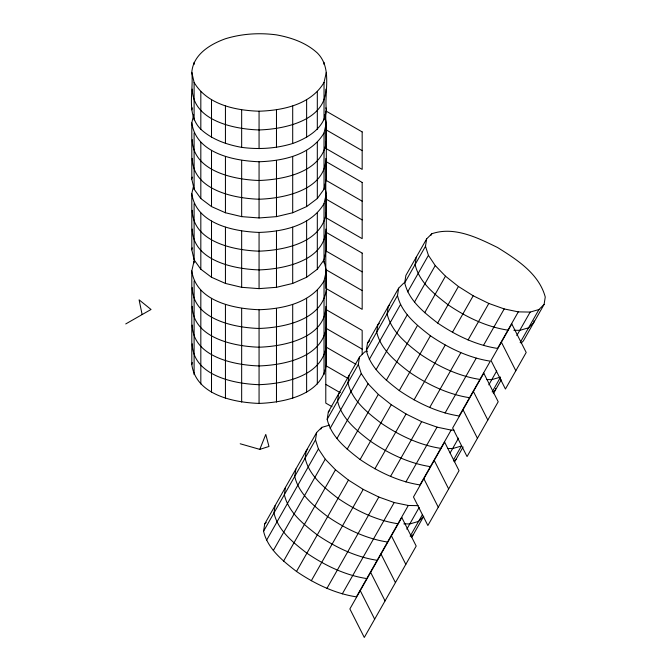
<?xml version="1.0" encoding="UTF-8"?>
<svg xmlns="http://www.w3.org/2000/svg" width="671" height="671" viewBox="0 0 671 671"><rect width="100%" height="100%" fill="white"/><g stroke="black" fill="none" stroke-linecap="round" stroke-linejoin="round"><path stroke-width="1.01" d="M418.184 505.649L408.303 505.473L356.385 596.855C334.67 593.508 314.556 583.703 296.507 571.466C282.852 560.889 267.662 548.928 263.577 531.239L264.726 523.883L316.645 432.501L321.795 427.368L329.62 425.104M275.11 505.607L273.961 512.963C278.046 530.652 293.235 542.613 306.89 553.189C324.94 565.427 345.053 575.24 366.769 578.578M285.494 487.331L284.345 494.695C288.429 512.376 303.619 524.336 317.274 534.913C335.324 547.15 355.437 556.964 377.152 560.302M295.877 469.054L294.728 476.418C298.813 494.099 314.003 506.06 327.658 516.636C345.708 528.874 365.821 538.687 387.536 542.025M263.577 531.239L315.496 439.866L316.645 432.501M454.099 430.136L451.138 430.086L419.987 484.915C398.272 481.568 378.15 471.763 360.109 459.526C346.454 448.949 331.264 436.989 327.18 419.3L328.329 411.944L359.48 357.115L364.63 351.981L367.565 351.134M349.096 375.391L347.947 382.755C352.032 400.436 367.222 412.397 380.876 422.973C398.918 435.211 419.04 445.024 440.755 448.362M327.18 419.3L358.331 364.479L359.48 357.115M398.641 288.178L397.492 295.542C401.577 313.223 416.766 325.192 430.421 335.768C448.471 348.006 468.593 357.811 490.3 361.157L459.149 415.978C437.442 412.64 417.32 402.835 399.27 390.597C385.615 380.021 370.426 368.052 366.341 350.371L367.49 343.007L398.641 288.178L403.791 283.045M544.106 304.399L538.956 309.532L530.157 312.082L518.297 311.872L497.538 348.425C475.823 345.087 455.701 335.274 437.651 323.036C423.997 312.46 408.807 300.499 404.722 282.818L405.871 275.454L426.639 238.901L431.788 233.768C454.2 226.035 477.66 237.769 497.547 247.515C516.838 259.543 539.048 273.726 545.255 297.035L544.106 304.399L523.338 340.952L521.132 343.149M416.255 257.178L415.106 264.542C419.19 282.223 434.38 294.183 448.035 304.76C466.085 316.997 486.207 326.811 507.913 330.149M404.722 282.818L425.489 246.265L426.639 238.901M495.626 388.392L495.341 390.228L493.135 392.426M534.015 320.83L533.722 322.676L528.572 327.809L519.773 330.358L513.843 330.249M191.805 72.384C193.105 54.544 210.216 44.202 225.439 38.75C241.954 33.684 259.383 32.602 276.477 34.875C291.298 37.568 306.018 42.642 317.316 52.967C332.43 68.039 324.269 91.097 326.324 109.859C325.024 127.7 307.922 138.041 292.699 143.485C276.175 148.551 258.754 149.641 241.661 147.368C226.832 144.668 212.12 139.602 200.822 129.277C185.699 114.204 193.86 91.147 191.805 72.384L194.104 82.432L194.104 119.908M192.267 89.109C192.82 120.746 233.877 129.167 259.065 129.948C284.261 129.167 325.309 120.746 325.863 89.109M191.805 109.859L192.267 107.846M326.324 124.991L326.324 179.123L324.034 189.18L317.316 198.541L306.622 206.584L292.699 212.757L276.477 216.632L259.065 217.958L241.661 216.632L225.439 212.757L211.508 206.584L200.822 198.541L194.104 189.18L191.805 179.123L191.805 122.91L193.642 114.867M192.267 139.635C192.82 171.273 233.877 179.694 259.065 180.482C284.487 179.568 322.097 172.028 326.324 141.648M192.267 158.381C192.82 190.01 233.877 198.431 259.065 199.22C284.261 198.431 325.309 190.01 325.863 158.381M191.805 179.123L192.267 177.119M326.324 195.672L326.324 249.805L324.034 259.862L317.316 269.222L306.622 277.266L292.699 283.439L276.477 287.314L259.065 288.639L241.661 287.314L225.439 283.439L211.508 277.266L200.822 269.222L194.104 259.862L191.805 249.805L191.805 193.592L193.642 185.548M192.267 210.317C192.82 241.954 233.877 250.375 259.065 251.164C284.487 250.249 322.097 242.709 326.324 212.33M192.267 229.063C192.82 260.692 233.877 269.113 259.065 269.901C284.261 269.113 325.309 260.692 325.863 229.063M191.805 249.805L192.267 247.8M326.324 272.971L326.324 364.588C322.097 394.959 284.487 402.499 259.065 403.414C233.651 402.499 196.033 394.959 191.805 364.588L191.805 270.891L194.104 260.843L194.104 262.923M192.267 287.616C192.82 319.253 233.877 327.674 259.065 328.463C284.487 327.54 322.097 320.008 326.324 289.629M192.267 306.362C192.82 337.991 233.877 346.412 259.065 347.201C284.261 346.412 325.309 337.991 325.863 306.362M192.267 325.1C192.82 356.729 233.877 365.15 259.065 365.938C284.487 365.024 322.097 357.484 326.324 327.104M192.267 343.837C192.82 375.475 233.877 383.896 259.065 384.676C284.487 383.762 322.097 376.221 326.324 345.85M191.805 364.588L192.267 362.575M324.034 119.908L324.034 82.432L326.324 72.384M324.034 189.18L324.034 132.959L326.324 122.91L324.487 114.867M324.034 259.862L324.034 203.64L326.324 193.592L324.487 185.548M324.034 374.636L324.034 280.939L326.324 270.891L324.034 260.843L324.034 262.923M259.803 449.377L265.775 434.422L268.97 446.467L259.803 449.377L240.21 443.774M320.805 429.113L321.795 427.368M430.799 235.513L431.788 233.768M366.341 350.371L397.492 295.542M266.513 540.34L318.431 448.958L315.496 439.866M330.115 428.4L361.258 373.571L358.331 364.479M369.276 359.463L400.428 304.634M407.658 291.91L428.425 255.357L425.489 246.265M273.323 550.539L325.242 459.157L318.431 448.958M336.926 438.599L368.077 383.77L361.258 373.571M376.087 369.662L407.238 314.842M414.477 302.109L435.236 265.557L428.425 255.357M283.556 561.157L335.475 469.775L325.242 459.157M347.159 449.218L378.31 394.389L368.077 383.77M386.32 380.281L417.471 325.46M424.701 312.728L445.469 276.175L435.236 265.557M296.507 571.466L348.425 480.092L335.475 469.775M360.109 459.526L391.26 404.697L378.31 394.389M399.27 390.597L430.421 335.768M437.651 323.036L458.419 286.492L445.469 276.175M311.294 580.767L363.212 489.385L378.83 497.043L394.204 502.529L408.303 505.473M374.888 468.828L406.039 413.999L421.656 421.656L437.039 427.142L451.138 430.086M414.057 399.891L445.208 345.07M452.439 332.338L473.206 295.785L488.823 303.443L504.206 308.928L518.297 311.872M326.911 588.417L378.83 497.043M390.505 476.477L421.656 421.656M429.675 407.549L460.826 352.72M468.056 339.996L488.823 303.443M342.285 593.91L394.204 502.529M405.888 481.971L437.039 427.142M445.058 413.034L476.209 358.205M483.439 345.481L504.206 308.928M406.811 529.176L419.174 507.419M450.132 452.917L458.545 438.121M488.807 384.86L496.716 370.929M516.804 335.575L530.157 312.082M410.174 536.204L422.537 514.447M453.495 459.945L461.413 446.022L452.606 448.572L447.666 448.48M492.17 391.881L500.08 377.958M520.168 342.604L538.956 309.532M411.86 537.161L423.728 516.276L418.578 521.409L409.771 523.959L403.85 523.85M454.695 461.774L463.099 446.978M493.361 393.709L501.279 379.786M194.104 82.432C207.113 104.609 235.227 110.447 259.065 111.21C282.91 110.447 311.017 104.609 324.034 82.432M191.805 122.91C196.033 153.282 233.651 160.822 259.065 161.745C282.91 160.981 311.017 155.135 324.034 132.959M191.805 193.592C196.033 223.963 233.651 231.503 259.065 232.418C282.91 231.663 311.017 225.817 324.034 203.64M191.805 270.891C196.033 301.262 233.651 308.803 259.065 309.717C282.91 308.962 311.017 303.116 324.034 280.939M389.734 304.986L388.257 306.454L387.108 313.818C391.193 331.499 406.383 343.468 420.038 354.045C438.088 366.282 458.209 376.087 479.916 379.425M379.35 323.263L377.874 324.73L376.725 332.095C380.809 349.776 395.999 361.744 409.654 372.321C427.704 384.558 447.825 394.363 469.532 397.702M367.49 343.007L369.696 340.809M340.18 392.2L338.712 393.667L337.563 401.023C341.648 418.712 356.838 430.673 370.493 441.25C388.534 453.487 408.656 463.3 430.371 466.639M328.329 411.944L329.796 410.476M307.729 449.31L306.261 450.778L305.112 458.142C309.197 475.823 324.387 487.792 338.041 498.36C356.091 510.597 376.205 520.411 397.92 523.749M264.726 523.883L266.202 522.415M453.973 461.363L456.179 459.165M411.138 536.75L413.344 534.552M125.745 323.934L151.034 309.482L139.098 299.836L142.101 314.489M500.574 377.085L491.776 379.635L486.836 379.551M325.787 129.646L362.172 150.648M325.787 180.172L362.172 201.183M325.787 198.91L362.172 219.92M325.787 250.853L362.172 271.856M325.787 269.591L362.172 290.602M325.787 328.153L362.172 349.155M325.787 346.89L355.965 364.311M325.787 365.628L347.981 378.436M325.787 384.366L339.987 392.569M332.002 406.693L325.787 403.112L325.787 309.415L362.172 330.417L362.172 354.363M458.419 286.492L473.206 295.785M391.26 404.697L406.039 413.999M348.425 480.092L363.212 489.385M501.405 342.227L515.814 370.744M473.407 391.503L487.817 420.029M463.024 409.78L477.433 438.306M434.246 460.44L448.647 488.958M423.862 478.717L438.264 507.234M391.411 535.827L405.812 564.345M381.027 554.103L395.429 582.621M370.644 572.38L385.053 600.897M360.26 590.656L374.67 619.174M325.863 107.846L326.324 109.859M324.034 62.328L324.034 64.416M317.316 91.793L317.316 129.277M317.316 142.327L317.316 198.541M317.316 213.009L317.316 269.222M317.316 290.308L317.316 384.005M306.622 99.836L306.622 137.32M306.622 150.371L306.622 206.584M306.622 221.044L306.622 277.266M306.622 298.343L306.622 392.04M292.699 106.01L292.699 143.485M292.699 156.536L292.699 212.757M292.699 227.217L292.699 283.439M292.699 304.517L292.699 398.213M276.477 109.893L276.477 147.368M276.477 160.419L276.477 216.632M276.477 231.101L276.477 287.314M276.477 308.4L276.477 402.097M259.065 111.21L259.065 148.694M259.065 161.745L259.065 217.958M259.065 232.418L259.065 288.639M259.065 309.717L259.065 403.414M241.661 109.893L241.661 147.368M241.661 160.419L241.661 216.632M241.661 231.101L241.661 287.314M241.661 308.4L241.661 402.097M225.439 106.01L225.439 143.485M225.439 156.536L225.439 212.757M225.439 227.217L225.439 283.439M225.439 304.517L225.439 398.213M211.508 99.836L211.508 137.32M211.508 150.371L211.508 206.584M211.508 221.044L211.508 277.266M211.508 298.343L211.508 392.04M200.822 91.793L200.822 129.277M200.822 142.327L200.822 198.541M200.822 213.009L200.822 269.222M200.822 290.308L200.822 384.005M194.104 62.328L194.104 64.416M194.104 132.959L194.104 189.18M194.104 203.64L194.104 259.862M194.104 280.939L194.104 374.636M401.795 517.551L349.876 608.933L364.286 637.45L416.196 546.068L401.795 517.551M444.63 442.164L413.479 496.993L427.88 525.51L459.031 470.681L444.63 442.164M483.791 373.227L452.64 428.056L467.05 456.574L498.201 401.753L483.791 373.227M511.788 323.95L491.021 360.503L505.431 389.021L526.198 352.468L511.788 323.95M362.172 131.91L325.787 110.908L325.787 148.383L362.172 169.386L362.172 131.91M362.172 182.437L325.787 161.434L325.787 217.647L362.172 238.658L362.172 182.437M362.172 253.118L325.787 232.116L325.787 288.329L362.172 309.339L362.172 253.118"/></g></svg>
